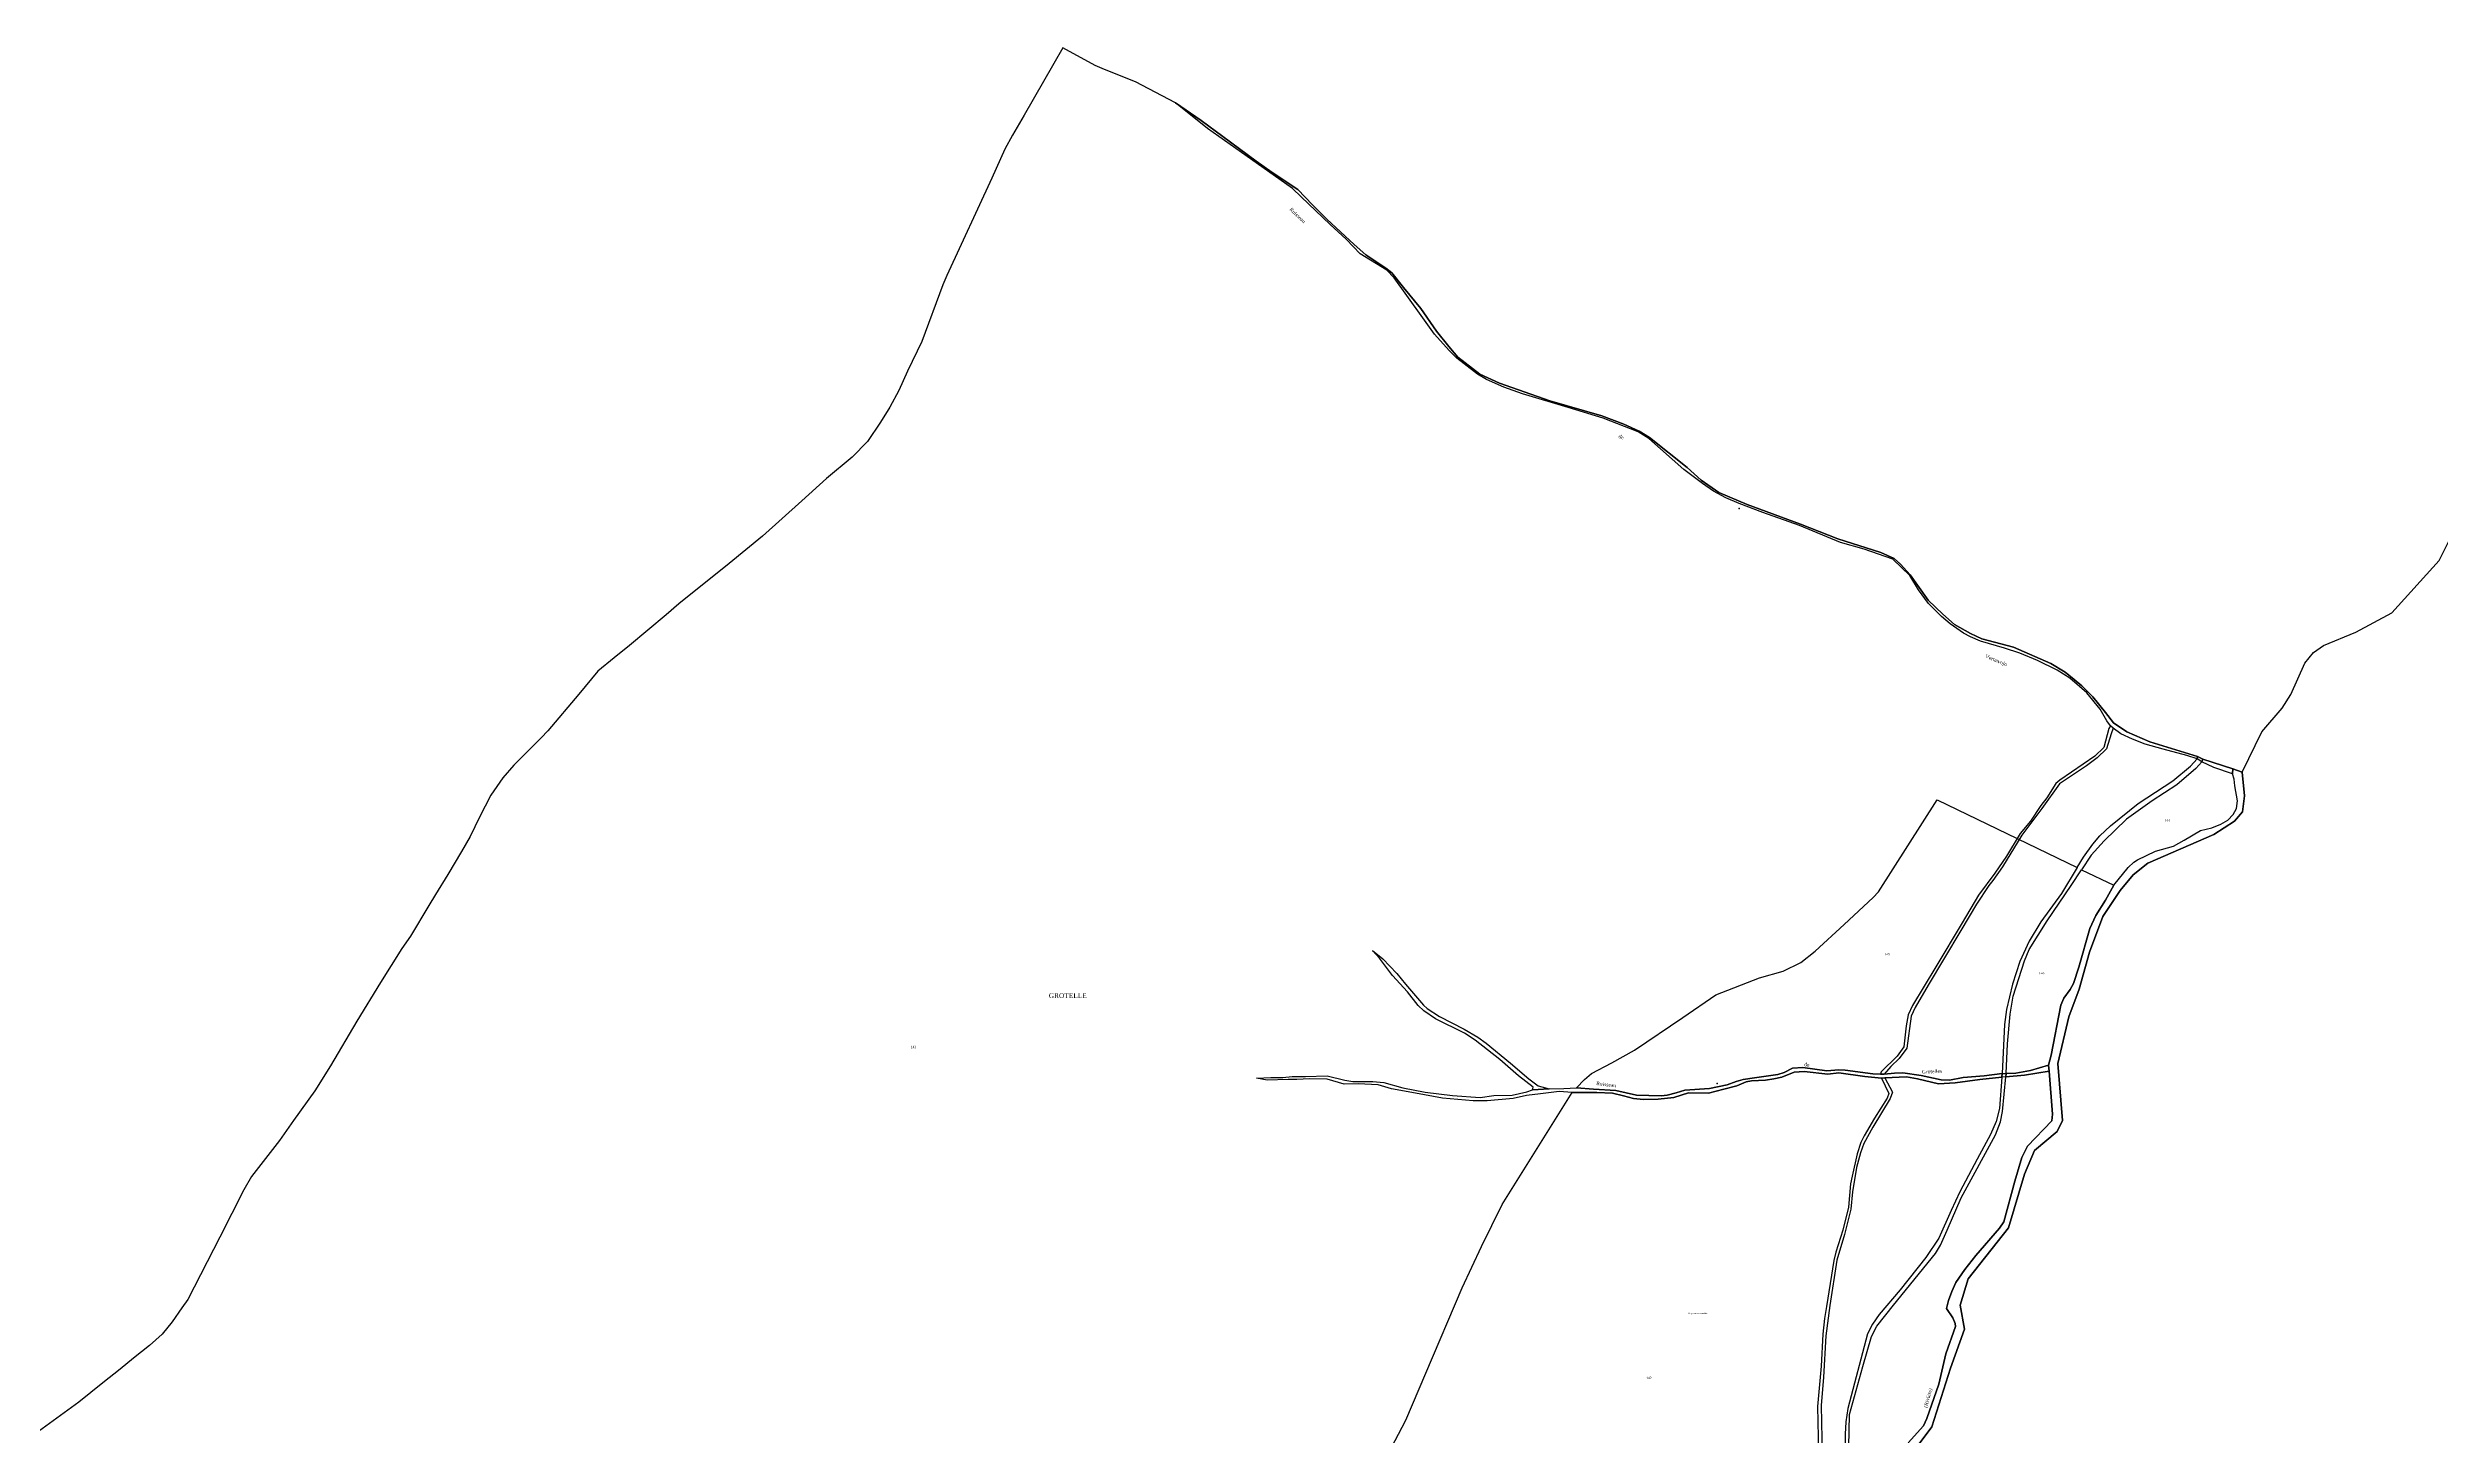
# Model space of a CAD drawing. Extents: x 1189447 to 1205702, y 6141591 to 6152844.
# Drawn here: x 1196892 to 1198879, y 6144633 to 6145786 of the extents above; entities that cross this region are included whole.
import ezdxf

# ---------------------------------------------------------------- set-up
doc = ezdxf.new("R2010")
doc.units = 0
doc.linetypes.add('CONTINU', pattern=[0])
doc.layers.get('0').update_dxf_attribs({"linetype": 'CONTINU'})
for name, color, linetype in [('1FLECHEFL', 7, 'CONTINU'), ('1LIEUDIT', 7, 'CONTINU'), ('1PARCELLE', 7, 'CONTINU'), ('1SECTION', 7, 'CONTINU'), ('1SUBDSECT', 7, 'CONTINU'), ('1TRONFLUV', 7, 'CONTINU'), ('3CHEMIN', 7, 'CONTINU'), ('3ENSIMMO', 7, 'CONTINU'), ('3LIEUDITTEX', 7, 'CONTINU'), ('3PARCELLETEX', 7, 'CONTINU'), ('3PONT', 7, 'CONTINU'), ('3TRONFLUVTEX', 7, 'CONTINU')]:
    doc.layers.add(name, color=color, linetype=linetype)
doc.styles.get("Standard").update_dxf_attribs({"font": 'Times New Roman'})

# ---------------------------------------------------------------- blocks, each defined once
blk = doc.blocks.new('FLECHRU1')
blk.add_point((0, 0))

msp = doc.modelspace()

# ---------------------------------------------------------------- linework, layer by layer
at = {"layer": '1LIEUDIT'}
msp.add_lwpolyline([(1198434.83, 6144610.6), (1198456.91, 6144639.95), (1198472.47, 6144688.76), (1198483.9, 6144721.25), (1198480.42, 6144741.23), (1198487.16, 6144762.88), (1198520.4, 6144805.34), (1198533.96, 6144849.9), (1198542.18, 6144869.61), (1198560.88, 6144885.48), (1198565.34, 6144894.64), (1198561.39, 6144942.04), (1198570.64, 6144980.87), (1198579.35, 6145003.75), (1198587.91, 6145034.56), (1198598.82, 6145064.3), (1198613.34, 6145085.67), (1198624.06, 6145098.7), (1198636.15, 6145108.41), (1198691.09, 6145132.33), (1198708.36, 6145143.48), (1198714.84, 6145151.05), (1198716.58, 6145164.52), (1198714.63, 6145184.18), (1198706.76, 6145187.02), (1198681.94, 6145195.08), (1198677.6, 6145197.16), (1198638.07, 6145209.36), (1198618.86, 6145217.7), (1198607.72, 6145225.04), (1198601.01, 6145233.64), (1198590.48, 6145246.83), (1198581.37, 6145255.91), (1198575.17, 6145261.18), (1198567.63, 6145267.22), (1198555.8, 6145274.57), (1198524.78, 6145288.14), (1198498.46, 6145295.04), (1198488.85, 6145299.3), (1198475.62, 6145306.97), (1198466.02, 6145315.44), (1198453.81, 6145327.23), (1198438.94, 6145348.04), (1198430.93, 6145356.97), (1198425.61, 6145361.84), (1198414.45, 6145366.64), (1198378.64, 6145378.19), (1198347.61, 6145390.24), (1198303.39, 6145406.63), (1198280, 6145416.6), (1198265.22, 6145426.94), (1198253.54, 6145437.3), (1198222.35, 6145462.38), (1198213.73, 6145467.7), (1198201.08, 6145473.46), (1198182.77, 6145480.36), (1198139.63, 6145492.76), (1198097.74, 6145507.5), (1198081.46, 6145515.02), (1198063.17, 6145529.05), (1198055.61, 6145537.82), (1198045.4, 6145550.59), (1198032.3, 6145569.47), (1198017.9, 6145586.97), (1198008.16, 6145599.23), (1198003.18, 6145603.15), (1197986.55, 6145614), (1197976.84, 6145622.62), (1197954.15, 6145643.65), (1197942.36, 6145655.75), (1197930.04, 6145668.5), (1197908.92, 6145682.63), (1197895.55, 6145692.02), (1197867.8, 6145712.42), (1197849.83, 6145725.7), (1197828.53, 6145740.34), (1197795.22, 6145758.05), (1197769.42, 6145768.18), (1197761.74, 6145771.54), (1197734.9, 6145786.19), (1197702.79, 6145730.12), (1197693.14, 6145713.58), (1197686.85, 6145702), (1197676.03, 6145677.97), (1197638.59, 6145596.89), (1197635.24, 6145589.21), (1197617.8, 6145542.22), (1197605.94, 6145517.33), (1197598.66, 6145501.49), (1197591.34, 6145487.64), (1197583.59, 6145475.06), (1197572.76, 6145458.98), (1197559.97, 6145446.08), (1197538.47, 6145428.31), (1197517.97, 6145409.55), (1197485.54, 6145380.27), (1197457.63, 6145357.45), (1197416, 6145324.06), (1197405.3, 6145315), (1197375.07, 6145289.46), (1197362.26, 6145279.29), (1197348.51, 6145267.96), (1197332.98, 6145248.92), (1197307.2, 6145218.43), (1197301.55, 6145212.73), (1197278.98, 6145189.96), (1197269.61, 6145179.42), (1197259.64, 6145164.97), (1197250.19, 6145146.63), (1197242.45, 6145130.64), (1197235.29, 6145118.25), (1197223.98, 6145099.06), (1197213.75, 6145082.42), (1197208.19, 6145073.25), (1197192.87, 6145047.96), (1197185.93, 6145037.52), (1197167.96, 6145009.38), (1197148.42, 6144977.27), (1197126.58, 6144939.92), (1197113.49, 6144919.4), (1197095.74, 6144894.55), (1197084.21, 6144877.87), (1197060.8, 6144848.09), (1197054.49, 6144836.89), (1197034.57, 6144797.59), (1197007.96, 6144745.93), (1197003.16, 6144738.8), (1196995.1, 6144727.29), (1196986.69, 6144716.96), (1196976.23, 6144707.59), (1196962.91, 6144697), (1196951.8, 6144688.01), (1196937.52, 6144676.5), (1196917.46, 6144660.42), (1196847.14, 6144609.62)], dxfattribs=at)
at = {"layer": '1PARCELLE'}
for points in [[(1198004.8, 6144616.94), (1198019.98, 6144645.51), (1198036.45, 6144684.53), (1198066.6, 6144755.42), (1198082.66, 6144789.97), (1198099.78, 6144824.87), (1198158.11, 6144917.93), (1198147.17, 6144918.65), (1198131.8, 6144916.82), (1198120.14, 6144915.31), (1198109.09, 6144912.86), (1198087.49, 6144911.09), (1198075.72, 6144910.87), (1198050.37, 6144913.3), (1198027.85, 6144917.24), (1198007.93, 6144920.95), (1197996.87, 6144924.35), (1197980.32, 6144925.09), (1197968.55, 6144924.86), (1197954.51, 6144928.95), (1197939.92, 6144929.34), (1197929.19, 6144928.6), (1197922.13, 6144928.81), (1197904.79, 6144928.07), (1197895.8, 6144929.78), (1197907.77, 6144930.34), (1197917.57, 6144930.22), (1197925.57, 6144931.22), (1197936.51, 6144931.25), (1197954.52, 6144931.8), (1197969.26, 6144928.01), (1197975.96, 6144927.03), (1197992.56, 6144927.08), (1198001.69, 6144926.19), (1198017.44, 6144921.71), (1198035.95, 6144918.21), (1198058.63, 6144915.35), (1198081.52, 6144913.84), (1198093.09, 6144915.3), (1198108.1, 6144915.7), (1198120.27, 6144918.52), (1198125.03, 6144920.15), (1198125.72, 6144922.28), (1198113.47, 6144931.8), (1198098.06, 6144945.19), (1198077.57, 6144961.41), (1198068.63, 6144967.1), (1198044.61, 6144979.15), (1198034.81, 6144985.82), (1198030.05, 6144990.14), (1198021.31, 6145001.43), (1198008.67, 6145015.2), (1197998.05, 6145029.54), (1197992.3, 6145035.82), (1198000.69, 6145028.92), (1198012.34, 6145016.83), (1198019.47, 6145007.92), (1198034.41, 6144990.39), (1198037.61, 6144987.75), (1198047.85, 6144981.06), (1198068.4, 6144970.49), (1198079.76, 6144963.91), (1198086.68, 6144958.88), (1198106.74, 6144942.15), (1198122.13, 6144929.18), (1198129.87, 6144923.44), (1198138.88, 6144921.04), (1198151.22, 6144921.18), (1198161.78, 6144921.78), (1198168.19, 6144928.67), (1198174.16, 6144933.68), (1198190.87, 6144942.66), (1198209.84, 6144953.16), (1198249.98, 6144980.36), (1198277.37, 6144999.03), (1198313.76, 6145013.3), (1198333.36, 6145018.84), (1198347.88, 6145025.82), (1198359.88, 6145035.4), (1198383.93, 6145057.43), (1198408.2, 6145079.88), (1198412.49, 6145084.68), (1198461.2, 6145161.27), (1198577.49, 6145104.92), (1198582.86, 6145113.48), (1198590.64, 6145124.29), (1198596.42, 6145131.29), (1198605.28, 6145139.58), (1198628.14, 6145158.05), (1198656.99, 6145176.81), (1198671.83, 6145189.23), (1198677.24, 6145195.1), (1198668.68, 6145198.06), (1198648.89, 6145203.16), (1198634.11, 6145207.42), (1198623.61, 6145211.46), (1198613.74, 6145216.12), (1198607.37, 6145220.63), (1198605.31, 6145222.61), (1198602.17, 6145226.75), (1198596.56, 6145236.55), (1198585.71, 6145250.2), (1198571.58, 6145262.26), (1198561, 6145269.01), (1198544.67, 6145276.97), (1198530.04, 6145282.94), (1198517.13, 6145287.16), (1198497.26, 6145292.91), (1198488.93, 6145296.55), (1198483.07, 6145299.56), (1198472.05, 6145307.37), (1198464.83, 6145313.42), (1198454, 6145324.26), (1198445.86, 6145335.7), (1198438.6, 6145347.55), (1198424.35, 6145361.1), (1198400.7, 6145369.53), (1198381.07, 6145374.99), (1198347.02, 6145389.22), (1198316.54, 6145400.09), (1198296.8, 6145407.34), (1198285.58, 6145412.07), (1198275.36, 6145417.77), (1198266.36, 6145423.95), (1198250.95, 6145435.78), (1198221.69, 6145461.57), (1198212.95, 6145467.02), (1198183.67, 6145478.39), (1198154.69, 6145487.17), (1198116.82, 6145498.52), (1198101.15, 6145504.14), (1198086.97, 6145510.4), (1198079.35, 6145514.96), (1198062.18, 6145528.16), (1198055.87, 6145534.64), (1198043.56, 6145548.32), (1198032.7, 6145563.79), (1198010.19, 6145594.99), (1198004.02, 6145601.37), (1197981.99, 6145615.06), (1197970.28, 6145627.26), (1197956.88, 6145639.25), (1197932.84, 6145662.43), (1197925.6, 6145669.22), (1197855.03, 6145719.02), (1197828.53, 6145740.34), (1197795.22, 6145758.05), (1197769.42, 6145768.18), (1197761.74, 6145771.54), (1197734.9, 6145786.19), (1197702.79, 6145730.12), (1197693.14, 6145713.58), (1197686.85, 6145702), (1197676.03, 6145677.97), (1197638.59, 6145596.89), (1197635.24, 6145589.21), (1197617.8, 6145542.22), (1197605.94, 6145517.33), (1197598.66, 6145501.49), (1197591.34, 6145487.64), (1197583.59, 6145475.06), (1197572.76, 6145458.98), (1197559.97, 6145446.08), (1197538.47, 6145428.31), (1197517.97, 6145409.55), (1197485.54, 6145380.27), (1197457.63, 6145357.45), (1197416, 6145324.06), (1197405.3, 6145315), (1197375.07, 6145289.46), (1197362.26, 6145279.29), (1197348.51, 6145267.96), (1197332.98, 6145248.92), (1197307.2, 6145218.43), (1197301.55, 6145212.73), (1197278.98, 6145189.96), (1197269.61, 6145179.42), (1197259.64, 6145164.97), (1197250.19, 6145146.63), (1197242.45, 6145130.64), (1197235.29, 6145118.25), (1197223.98, 6145099.06), (1197213.75, 6145082.42), (1197208.19, 6145073.25), (1197192.87, 6145047.96), (1197185.93, 6145037.52), (1197167.96, 6145009.38), (1197148.42, 6144977.27), (1197126.58, 6144939.92), (1197113.49, 6144919.4), (1197095.74, 6144894.55), (1197084.21, 6144877.87), (1197060.8, 6144848.09), (1197054.49, 6144836.89), (1197034.57, 6144797.59), (1197007.96, 6144745.93), (1197003.16, 6144738.8), (1196995.1, 6144727.29), (1196986.69, 6144716.96), (1196976.23, 6144707.59), (1196962.91, 6144697), (1196951.8, 6144688.01), (1196937.52, 6144676.5), (1196917.46, 6144660.42), (1196847.14, 6144609.62)], [(1198004.8, 6144616.94), (1198019.98, 6144645.51), (1198036.45, 6144684.53), (1198066.6, 6144755.42), (1198082.66, 6144789.97), (1198099.78, 6144824.87), (1198158.11, 6144917.93), (1198178.65, 6144917.86), (1198191.43, 6144917.25), (1198200.71, 6144915.23), (1198208.91, 6144912.83), (1198217.41, 6144912.05), (1198229.54, 6144912.21), (1198242.38, 6144913.75), (1198254.61, 6144917.7), (1198271.41, 6144917.46), (1198284.15, 6144920.53), (1198294.95, 6144923.54), (1198302.69, 6144926.67), (1198307.07, 6144927.46), (1198318.65, 6144928.17), (1198325.69, 6144929.16), (1198332.19, 6144930.72), (1198342.35, 6144934.85), (1198350.69, 6144935.3), (1198370.54, 6144933.25), (1198379.55, 6144934.13), (1198401.18, 6144931.24), (1198415.02, 6144929.76), (1198417.92, 6144930.05), (1198435.84, 6144930.89), (1198444.8, 6144929.14), (1198462.49, 6144925.16), (1198476.27, 6144926.03), (1198496.65, 6144928.8), (1198514.99, 6144930.54), (1198513.01, 6144904.63), (1198510.16, 6144893.66), (1198505.55, 6144882.91), (1198494.57, 6144862.42), (1198480.07, 6144835.42), (1198472.78, 6144819.76), (1198462.54, 6144796.69), (1198451.79, 6144780.82), (1198430.54, 6144753.99), (1198413.03, 6144733.37), (1198407.64, 6144725.39), (1198403.46, 6144717.19), (1198386.93, 6144655.22), (1198385.35, 6144644.17), (1198384.92, 6144633.98), (1198384.77, 6144582.13)], [(1198387.83, 6144623.45), (1198388.57, 6144650.32), (1198399.5, 6144690.02), (1198406.59, 6144715.1), (1198411.05, 6144723.62), (1198424.96, 6144741.2), (1198459.82, 6144784.14), (1198463.92, 6144790.87), (1198469.65, 6144803.33), (1198481.23, 6144830.37), (1198509.82, 6144882.67), (1198513.77, 6144893.39), (1198515.57, 6144902.16), (1198518.25, 6144930.87), (1198533.8, 6144932.19), (1198554.18, 6144935.56), (1198557.06, 6144899.76), (1198556.62, 6144894.28), (1198536.42, 6144873.23), (1198531.68, 6144863.96), (1198525.79, 6144844.15), (1198516.76, 6144810.26), (1198513.01, 6144805.15), (1198493.51, 6144782.27), (1198484.13, 6144770.82), (1198476.91, 6144760.1), (1198473.44, 6144752.61), (1198470.77, 6144745.05), (1198469.14, 6144738.47), (1198474.39, 6144730.58), (1198476.12, 6144725.95), (1198476.45, 6144723.3), (1198468.34, 6144700.63), (1198462.54, 6144675.57), (1198452.81, 6144647.01), (1198450.02, 6144640.85), (1198437.18, 6144626.62)]]:
    msp.add_lwpolyline(points, dxfattribs=at)
for points in [[(1198581.31, 6145102.87), (1198608.1, 6145090.17), (1198619.93, 6145104.86), (1198624.56, 6145109.22), (1198627.77, 6145111.35), (1198642.54, 6145118.51), (1198657.5, 6145122.7), (1198666.42, 6145127.67), (1198680.14, 6145135.76), (1198689.39, 6145137.98), (1198696.84, 6145141.01), (1198702.65, 6145144.27), (1198707.14, 6145148.94), (1198709.94, 6145153.97), (1198710.85, 6145160.31), (1198708.59, 6145172.73), (1198708.09, 6145178.42), (1198706.66, 6145182.73), (1198691.06, 6145188), (1198681.2, 6145192.72), (1198676.26, 6145187.07), (1198660.33, 6145173.57), (1198639.79, 6145160.26), (1198618.6, 6145145.09), (1198600.06, 6145127.05), (1198589.24, 6145115.27), (1198581.31, 6145102.87)], [(1198577.49, 6145104.92), (1198564.43, 6145083.31), (1198547.44, 6145059.71), (1198537.74, 6145043.75), (1198530.04, 6145026.85), (1198523.9, 6145007.89), (1198518.74, 6144986.88), (1198517.33, 6144974.53), (1198515.15, 6144933.75), (1198500.18, 6144931.78), (1198482.96, 6144930.37), (1198471.41, 6144928.09), (1198464.68, 6144928.39), (1198447.93, 6144932), (1198432.68, 6144934.36), (1198425.76, 6144934.07), (1198417.17, 6144933.05), (1198414.13, 6144932.99), (1198407.84, 6144933.37), (1198384.85, 6144936.32), (1198379.49, 6144936.65), (1198369.68, 6144935.91), (1198349.58, 6144938.72), (1198341.18, 6144938.03), (1198334.26, 6144934.61), (1198328.84, 6144932.94), (1198309.47, 6144930.02), (1198300.17, 6144928.79), (1198294.28, 6144927.03), (1198286.74, 6144924.23), (1198272.16, 6144921.08), (1198251.61, 6144919.89), (1198244.44, 6144917.62), (1198236.96, 6144915.69), (1198232.07, 6144915.15), (1198211.41, 6144915.67), (1198194.28, 6144919.5), (1198175.81, 6144920.77), (1198161.78, 6144921.78), (1198168.19, 6144928.67), (1198174.16, 6144933.68), (1198190.87, 6144942.66), (1198209.84, 6144953.16), (1198249.98, 6144980.36), (1198277.37, 6144999.03), (1198313.76, 6145013.3), (1198333.36, 6145018.84), (1198347.88, 6145025.82), (1198359.88, 6145035.4), (1198383.93, 6145057.43), (1198408.2, 6145079.88), (1198412.49, 6145084.68), (1198461.2, 6145161.27), (1198577.49, 6145104.92)], [(1198581.31, 6145102.87), (1198608.1, 6145090.17), (1198601.04, 6145077.72), (1198593.11, 6145064.9), (1198588.11, 6145054.12), (1198578.98, 6145022.11), (1198574.55, 6145008.47), (1198571.66, 6145003.55), (1198566.55, 6144996.25), (1198563.88, 6144990.54), (1198556.03, 6144948.99), (1198553.84, 6144940.73), (1198538.94, 6144936.23), (1198526.71, 6144934), (1198518.47, 6144933.64), (1198519.79, 6144958.47), (1198521.9, 6144983.02), (1198524.52, 6144997.95), (1198533.76, 6145027.34), (1198537.79, 6145036.74), (1198552.65, 6145060.48), (1198572.67, 6145089.88), (1198581.31, 6145102.87)]]:
    msp.add_lwpolyline(points, close=True, dxfattribs=at)
at = {"layer": '1SECTION'}
msp.add_lwpolyline([(1198434.83, 6144610.6), (1198456.91, 6144639.95), (1198472.47, 6144688.76), (1198483.9, 6144721.25), (1198480.42, 6144741.23), (1198487.16, 6144762.88), (1198520.4, 6144805.34), (1198533.96, 6144849.9), (1198542.18, 6144869.61), (1198560.88, 6144885.48), (1198565.34, 6144894.64), (1198561.39, 6144942.04), (1198570.64, 6144980.87), (1198579.35, 6145003.75), (1198587.91, 6145034.56), (1198598.82, 6145064.3), (1198613.34, 6145085.67), (1198624.06, 6145098.7), (1198636.15, 6145108.41), (1198691.09, 6145132.33), (1198708.36, 6145143.48), (1198714.84, 6145151.05), (1198716.58, 6145164.52), (1198714.63, 6145184.18), (1198730.92, 6145217.57), (1198747.82, 6145237.3), (1198755.19, 6145248.82), (1198766.6, 6145274.71), (1198773.97, 6145283.71), (1198782.21, 6145289.47), (1198808.96, 6145300.43), (1198838.97, 6145316.55), (1198878.41, 6145360.2), (1198886.67, 6145376.82)], dxfattribs=at)
at = {"layer": '1SUBDSECT'}
msp.add_lwpolyline([(1198434.83, 6144610.6), (1198456.91, 6144639.95), (1198472.47, 6144688.76), (1198483.9, 6144721.25), (1198480.42, 6144741.23), (1198487.16, 6144762.88), (1198520.4, 6144805.34), (1198533.96, 6144849.9), (1198542.18, 6144869.61), (1198560.88, 6144885.48), (1198565.34, 6144894.64), (1198561.39, 6144942.04), (1198570.64, 6144980.87), (1198579.35, 6145003.75), (1198587.91, 6145034.56), (1198598.82, 6145064.3), (1198613.34, 6145085.67), (1198624.06, 6145098.7), (1198636.15, 6145108.41), (1198691.09, 6145132.33), (1198708.36, 6145143.48), (1198714.84, 6145151.05), (1198716.58, 6145164.52), (1198714.63, 6145184.18), (1198706.76, 6145187.02), (1198681.94, 6145195.08), (1198677.6, 6145197.16), (1198638.07, 6145209.36), (1198618.86, 6145217.7), (1198607.72, 6145225.04), (1198601.01, 6145233.64), (1198590.48, 6145246.83), (1198581.37, 6145255.91), (1198575.17, 6145261.18), (1198567.63, 6145267.22), (1198555.8, 6145274.57), (1198524.78, 6145288.14), (1198498.46, 6145295.04), (1198488.85, 6145299.3), (1198475.62, 6145306.97), (1198466.02, 6145315.44), (1198453.81, 6145327.23), (1198438.94, 6145348.04), (1198430.93, 6145356.97), (1198425.61, 6145361.84), (1198414.45, 6145366.64), (1198378.64, 6145378.19), (1198347.61, 6145390.24), (1198303.39, 6145406.63), (1198280, 6145416.6), (1198265.22, 6145426.94), (1198253.54, 6145437.3), (1198222.35, 6145462.38), (1198213.73, 6145467.7), (1198201.08, 6145473.46), (1198182.77, 6145480.36), (1198139.63, 6145492.76), (1198097.74, 6145507.5), (1198081.46, 6145515.02), (1198063.17, 6145529.05), (1198055.61, 6145537.82), (1198045.4, 6145550.59), (1198032.3, 6145569.47), (1198017.9, 6145586.97), (1198008.16, 6145599.23), (1198003.18, 6145603.15), (1197986.55, 6145614), (1197976.84, 6145622.62), (1197954.15, 6145643.65), (1197942.36, 6145655.75), (1197930.04, 6145668.5), (1197908.92, 6145682.63), (1197895.55, 6145692.02), (1197867.8, 6145712.42), (1197849.83, 6145725.7), (1197828.53, 6145740.34), (1197795.22, 6145758.05), (1197769.42, 6145768.18), (1197761.74, 6145771.54), (1197734.9, 6145786.19), (1197702.79, 6145730.12), (1197693.14, 6145713.58), (1197686.85, 6145702), (1197676.03, 6145677.97), (1197638.59, 6145596.89), (1197635.24, 6145589.21), (1197617.8, 6145542.22), (1197605.94, 6145517.33), (1197598.66, 6145501.49), (1197591.34, 6145487.64), (1197583.59, 6145475.06), (1197572.76, 6145458.98), (1197559.97, 6145446.08), (1197538.47, 6145428.31), (1197517.97, 6145409.55), (1197485.54, 6145380.27), (1197457.63, 6145357.45), (1197416, 6145324.06), (1197405.3, 6145315), (1197375.07, 6145289.46), (1197362.26, 6145279.29), (1197348.51, 6145267.96), (1197332.98, 6145248.92), (1197307.2, 6145218.43), (1197301.55, 6145212.73), (1197278.98, 6145189.96), (1197269.61, 6145179.42), (1197259.64, 6145164.97), (1197250.19, 6145146.63), (1197242.45, 6145130.64), (1197235.29, 6145118.25), (1197223.98, 6145099.06), (1197213.75, 6145082.42), (1197208.19, 6145073.25), (1197192.87, 6145047.96), (1197185.93, 6145037.52), (1197167.96, 6145009.38), (1197148.42, 6144977.27), (1197126.58, 6144939.92), (1197113.49, 6144919.4), (1197095.74, 6144894.55), (1197084.21, 6144877.87), (1197060.8, 6144848.09), (1197054.49, 6144836.89), (1197034.57, 6144797.59), (1197007.96, 6144745.93), (1197003.16, 6144738.8), (1196995.1, 6144727.29), (1196986.69, 6144716.96), (1196976.23, 6144707.59), (1196962.91, 6144697), (1196951.8, 6144688.01), (1196937.52, 6144676.5), (1196917.46, 6144660.42), (1196847.14, 6144609.62)], dxfattribs=at)
at = {"layer": '1TRONFLUV'}
for points in [[(1198677.24, 6145195.1), (1198668.68, 6145198.06), (1198648.89, 6145203.16), (1198634.11, 6145207.42), (1198623.61, 6145211.46), (1198613.74, 6145216.12), (1198607.37, 6145220.63), (1198605.31, 6145222.61), (1198602.17, 6145226.75), (1198596.56, 6145236.55), (1198585.71, 6145250.2), (1198571.58, 6145262.26), (1198561, 6145269.01), (1198544.67, 6145276.97), (1198530.04, 6145282.94), (1198517.13, 6145287.16), (1198497.26, 6145292.91), (1198488.93, 6145296.55), (1198483.07, 6145299.56), (1198472.05, 6145307.37), (1198464.83, 6145313.42), (1198454, 6145324.26), (1198445.86, 6145335.7), (1198438.6, 6145347.55), (1198424.35, 6145361.1), (1198400.7, 6145369.53), (1198381.07, 6145374.99), (1198347.02, 6145389.22), (1198316.54, 6145400.09), (1198296.8, 6145407.34), (1198285.58, 6145412.07), (1198275.36, 6145417.77), (1198266.36, 6145423.95), (1198250.95, 6145435.78), (1198221.69, 6145461.57), (1198212.95, 6145467.02), (1198183.67, 6145478.39), (1198154.69, 6145487.17), (1198116.82, 6145498.52), (1198101.15, 6145504.14), (1198086.97, 6145510.4), (1198079.35, 6145514.96), (1198062.18, 6145528.16), (1198055.87, 6145534.64), (1198043.56, 6145548.32), (1198032.7, 6145563.79), (1198010.19, 6145594.99), (1198004.02, 6145601.37), (1197981.99, 6145615.06), (1197970.28, 6145627.26), (1197956.88, 6145639.25), (1197932.84, 6145662.43), (1197925.6, 6145669.22), (1197855.03, 6145719.02), (1197828.53, 6145740.34), (1197849.83, 6145725.7), (1197867.8, 6145712.42), (1197895.55, 6145692.02), (1197908.92, 6145682.63), (1197930.04, 6145668.5), (1197942.36, 6145655.75), (1197954.15, 6145643.65), (1197976.84, 6145622.62), (1197986.55, 6145614), (1198003.18, 6145603.15), (1198008.16, 6145599.23), (1198017.9, 6145586.97), (1198032.3, 6145569.47), (1198045.4, 6145550.59), (1198055.61, 6145537.82), (1198063.17, 6145529.05), (1198081.46, 6145515.02), (1198097.74, 6145507.5), (1198139.63, 6145492.76), (1198182.77, 6145480.36), (1198201.08, 6145473.46), (1198213.73, 6145467.7), (1198222.35, 6145462.38), (1198253.54, 6145437.3), (1198265.22, 6145426.94), (1198280, 6145416.6), (1198303.39, 6145406.63), (1198347.61, 6145390.24), (1198378.64, 6145378.19), (1198414.45, 6145366.64), (1198425.61, 6145361.84), (1198430.93, 6145356.97), (1198438.94, 6145348.04), (1198453.81, 6145327.23), (1198466.02, 6145315.44), (1198475.62, 6145306.97), (1198488.85, 6145299.3), (1198498.46, 6145295.04), (1198524.78, 6145288.14), (1198555.8, 6145274.57), (1198567.63, 6145267.22), (1198575.17, 6145261.18), (1198581.37, 6145255.91), (1198590.48, 6145246.83), (1198601.01, 6145233.64), (1198607.72, 6145225.04), (1198618.86, 6145217.7), (1198638.07, 6145209.36), (1198677.6, 6145197.16), (1198677.24, 6145195.1)], [(1198706.66, 6145182.73), (1198691.06, 6145188), (1198681.2, 6145192.72), (1198681.94, 6145195.08), (1198706.76, 6145187.02), (1198706.66, 6145182.73)], [(1198125.03, 6144920.15), (1198125.72, 6144922.28), (1198113.47, 6144931.8), (1198098.06, 6144945.19), (1198077.57, 6144961.41), (1198068.63, 6144967.1), (1198044.61, 6144979.15), (1198034.81, 6144985.82), (1198030.05, 6144990.14), (1198021.31, 6145001.43), (1198008.67, 6145015.2), (1197998.05, 6145029.54), (1197992.3, 6145035.82), (1198000.69, 6145028.92), (1198012.34, 6145016.83), (1198019.47, 6145007.92), (1198034.41, 6144990.39), (1198037.61, 6144987.75), (1198047.85, 6144981.06), (1198068.4, 6144970.49), (1198079.76, 6144963.91), (1198086.68, 6144958.88), (1198106.74, 6144942.15), (1198122.13, 6144929.18), (1198129.87, 6144923.44), (1198138.88, 6144921.04), (1198125.03, 6144920.15)], [(1198138.88, 6144921.04), (1198151.22, 6144921.18), (1198161.78, 6144921.78), (1198175.81, 6144920.77), (1198194.28, 6144919.5), (1198211.41, 6144915.67), (1198232.07, 6144915.15), (1198236.96, 6144915.69), (1198244.44, 6144917.62), (1198251.61, 6144919.89), (1198272.16, 6144921.08), (1198286.74, 6144924.23), (1198294.28, 6144927.03), (1198300.17, 6144928.79), (1198309.47, 6144930.02), (1198328.84, 6144932.94), (1198334.26, 6144934.61), (1198341.18, 6144938.03), (1198349.58, 6144938.72), (1198369.68, 6144935.91), (1198379.49, 6144936.65), (1198384.85, 6144936.32), (1198407.84, 6144933.37), (1198414.13, 6144932.99), (1198417.17, 6144933.05), (1198425.76, 6144934.07), (1198432.68, 6144934.36), (1198447.93, 6144932), (1198464.68, 6144928.39), (1198471.41, 6144928.09), (1198482.96, 6144930.37), (1198500.18, 6144931.78), (1198515.15, 6144933.75), (1198514.99, 6144930.54), (1198496.65, 6144928.8), (1198476.27, 6144926.03), (1198462.49, 6144925.16), (1198444.8, 6144929.14), (1198435.84, 6144930.89), (1198417.92, 6144930.05), (1198415.02, 6144929.76), (1198401.18, 6144931.24), (1198379.55, 6144934.13), (1198370.54, 6144933.25), (1198350.69, 6144935.3), (1198342.35, 6144934.85), (1198332.19, 6144930.72), (1198325.69, 6144929.16), (1198318.65, 6144928.17), (1198307.07, 6144927.46), (1198302.69, 6144926.67), (1198294.95, 6144923.54), (1198284.15, 6144920.53), (1198271.41, 6144917.46), (1198254.61, 6144917.7), (1198242.38, 6144913.75), (1198229.54, 6144912.21), (1198217.41, 6144912.05), (1198208.91, 6144912.83), (1198200.71, 6144915.23), (1198191.43, 6144917.25), (1198178.65, 6144917.86), (1198158.11, 6144917.93), (1198147.17, 6144918.65), (1198131.8, 6144916.82), (1198120.14, 6144915.31), (1198109.09, 6144912.86), (1198087.49, 6144911.09), (1198075.72, 6144910.87), (1198050.37, 6144913.3), (1198027.85, 6144917.24), (1198007.93, 6144920.95), (1197996.87, 6144924.35), (1197980.32, 6144925.09), (1197968.55, 6144924.86), (1197954.51, 6144928.95), (1197939.92, 6144929.34), (1197929.19, 6144928.6), (1197922.13, 6144928.81), (1197904.79, 6144928.07), (1197895.8, 6144929.78), (1197907.77, 6144930.34), (1197917.57, 6144930.22), (1197925.57, 6144931.22), (1197936.51, 6144931.25), (1197954.52, 6144931.8), (1197969.26, 6144928.01), (1197975.96, 6144927.03), (1197992.56, 6144927.08), (1198001.69, 6144926.19), (1198017.44, 6144921.71), (1198035.95, 6144918.21), (1198058.63, 6144915.35), (1198081.52, 6144913.84), (1198093.09, 6144915.3), (1198108.1, 6144915.7), (1198120.27, 6144918.52), (1198125.03, 6144920.15), (1198138.88, 6144921.04)], [(1198553.84, 6144940.73), (1198554.18, 6144935.56), (1198533.8, 6144932.19), (1198518.25, 6144930.87), (1198518.47, 6144933.64), (1198526.71, 6144934), (1198538.94, 6144936.23), (1198553.84, 6144940.73)]]:
    msp.add_lwpolyline(points, close=True, dxfattribs=at)
msp.add_lwpolyline([(1198437.18, 6144626.62), (1198450.02, 6144640.85), (1198452.81, 6144647.01), (1198462.54, 6144675.57), (1198468.34, 6144700.63), (1198476.45, 6144723.3), (1198476.12, 6144725.95), (1198474.39, 6144730.58), (1198469.14, 6144738.47), (1198470.77, 6144745.05), (1198473.44, 6144752.61), (1198476.91, 6144760.1), (1198484.13, 6144770.82), (1198493.51, 6144782.27), (1198513.01, 6144805.15), (1198516.76, 6144810.26), (1198525.79, 6144844.15), (1198531.68, 6144863.96), (1198536.42, 6144873.23), (1198556.62, 6144894.28), (1198557.06, 6144899.76), (1198554.18, 6144935.56), (1198553.84, 6144940.73), (1198556.03, 6144948.99), (1198563.88, 6144990.54), (1198566.55, 6144996.25), (1198571.66, 6145003.55), (1198574.55, 6145008.47), (1198578.98, 6145022.11), (1198588.11, 6145054.12), (1198593.11, 6145064.9), (1198601.04, 6145077.72), (1198608.1, 6145090.17), (1198619.93, 6145104.86), (1198624.56, 6145109.22), (1198627.77, 6145111.35), (1198642.54, 6145118.51), (1198657.5, 6145122.7), (1198666.42, 6145127.67), (1198680.14, 6145135.76), (1198689.39, 6145137.98), (1198696.84, 6145141.01), (1198702.65, 6145144.27), (1198707.14, 6145148.94), (1198709.94, 6145153.97), (1198710.85, 6145160.31), (1198708.59, 6145172.73), (1198708.09, 6145178.42), (1198706.66, 6145182.73), (1198706.76, 6145187.02), (1198714.63, 6145184.18), (1198716.58, 6145164.52), (1198714.84, 6145151.05), (1198708.36, 6145143.48), (1198691.09, 6145132.33), (1198636.15, 6145108.41), (1198624.06, 6145098.7), (1198613.34, 6145085.67), (1198598.82, 6145064.3), (1198587.91, 6145034.56), (1198579.35, 6145003.75), (1198570.64, 6144980.87), (1198561.39, 6144942.04), (1198565.34, 6144894.64), (1198560.88, 6144885.48), (1198542.18, 6144869.61), (1198533.96, 6144849.9), (1198520.4, 6144805.34), (1198487.16, 6144762.88), (1198480.42, 6144741.23), (1198483.9, 6144721.25), (1198472.47, 6144688.76), (1198456.91, 6144639.95), (1198434.83, 6144610.6)], dxfattribs=at)
at = {"layer": '3CHEMIN'}
for points in [[(1198605.31, 6145222.61), (1198603.79, 6145220.37), (1198599.63, 6145204.57), (1198592.12, 6145197.31), (1198563.08, 6145177.5), (1198559.9, 6145174.69), (1198552.45, 6145162.88), (1198547.29, 6145156.38), (1198538.72, 6145143.52), (1198530.34, 6145133.2), (1198518.91, 6145114.27), (1198509.13, 6145100.26), (1198495.48, 6145081.82), (1198482.08, 6145058.91), (1198460.29, 6145022.39), (1198440.83, 6144990.1), (1198437.32, 6144982.35), (1198435.39, 6144973.33), (1198433.7, 6144955.9), (1198427.93, 6144948), (1198414.79, 6144935.12), (1198414.13, 6144932.99)], [(1198607.37, 6145220.63), (1198605.69, 6145216.11), (1198601.91, 6145203.54), (1198594.08, 6145196.05), (1198585.2, 6145189.5), (1198563.02, 6145174.56), (1198548.14, 6145153.83), (1198531.74, 6145131.66), (1198515.42, 6145105.5), (1198507.45, 6145094.13), (1198504.15, 6145090.01), (1198493.85, 6145074.5), (1198480.89, 6145052.57), (1198453.89, 6145007.18), (1198443.08, 6144988.56), (1198439.59, 6144981.33), (1198436.09, 6144954.67), (1198429.57, 6144946.12), (1198422.91, 6144939.41), (1198417.17, 6144933.05)], [(1198415.02, 6144929.76), (1198421.05, 6144917.14), (1198419.8, 6144913.29), (1198409.28, 6144896.43), (1198400.66, 6144881.9), (1198397.99, 6144876.45), (1198394.79, 6144866.91), (1198390.61, 6144848.27), (1198389.32, 6144841.87), (1198387.56, 6144822.57), (1198382.81, 6144803.41), (1198377.06, 6144785.15), (1198375.35, 6144778.35), (1198369.35, 6144740.05), (1198367.61, 6144730.16), (1198366.36, 6144716.98), (1198364.87, 6144690.46), (1198361.93, 6144656.78), (1198362.76, 6144618.7)], [(1198417.92, 6144930.05), (1198424.16, 6144918.09), (1198422.32, 6144913.01), (1198407.71, 6144889.05), (1198400.42, 6144875.52), (1198397.47, 6144867.84), (1198394.18, 6144855.52), (1198391.02, 6144835.19), (1198389.42, 6144820.89), (1198384.35, 6144799.85), (1198377.84, 6144778.46), (1198372.04, 6144740.78), (1198368.68, 6144715.56), (1198366.94, 6144681.4), (1198365.01, 6144657.67), (1198365.6, 6144616.27)]]:
    msp.add_lwpolyline(points, dxfattribs=at)
at = {"layer": '3PONT'}
for points in [[(1198681.2, 6145192.72), (1198677.24, 6145195.1), (1198677.6, 6145197.16), (1198681.94, 6145195.08), (1198681.2, 6145192.72)], [(1198514.99, 6144930.54), (1198515.15, 6144933.75), (1198518.47, 6144933.64), (1198518.25, 6144930.87), (1198514.99, 6144930.54)]]:
    msp.add_lwpolyline(points, close=True, dxfattribs=at)

# ---------------------------------------------------------------- block references
at = {"layer": '1FLECHEFL'}
for p, rotation in [((1198296.79, 6145403.41), 340.7), ((1198278.45, 6144925.44), 13.1)]:
    msp.add_blockref('FLECHRU1', p, dxfattribs=dict(at, rotation=rotation))

# ---------------------------------------------------------------- texts
at = {"layer": '3ENSIMMO'}
msp.add_text('Bergeries des Grotelles', height=1.125, dxfattribs=at).set_placement((1198254.39, 6144733.71))
at = {"layer": '3LIEUDITTEX'}
msp.add_text('GROTELLE', height=4, dxfattribs=at).set_placement((1197723.27, 6144996.38))
at = {"layer": '3PARCELLETEX'}
for s, p in [('144', (1198650.04, 6145142.99)), ('145', (1198417.54, 6145031.86)), ('146', (1198545.76, 6145016.03)), ('143', (1197608.58, 6144954.7)), ('142', (1198219.49, 6144679.62))]:
    msp.add_text(s, height=2, dxfattribs=at).set_placement(p)
at = {"layer": '3TRONFLUVTEX'}
for s, rotation, p in [('Ruisseau', 315.7, (1197922.97, 6145651.66)), ('de', 339, (1198196.23, 6145462.16)), ('Vernavojo', 337.1, (1198500.89, 6145279.56)), ('de', 352.2, (1198350.72, 6144939.88)), ('Grotelles', 2.3, (1198448.61, 6144933.59)), ('Ruisseau', 353.5, (1198177.91, 6144924.1)), ('(Rivière)', 74.6, (1198452.91, 6144655.65))]:
    msp.add_text(s, height=3, rotation=rotation, dxfattribs=at).set_placement(p)

doc.saveas('drawing.dxf')
